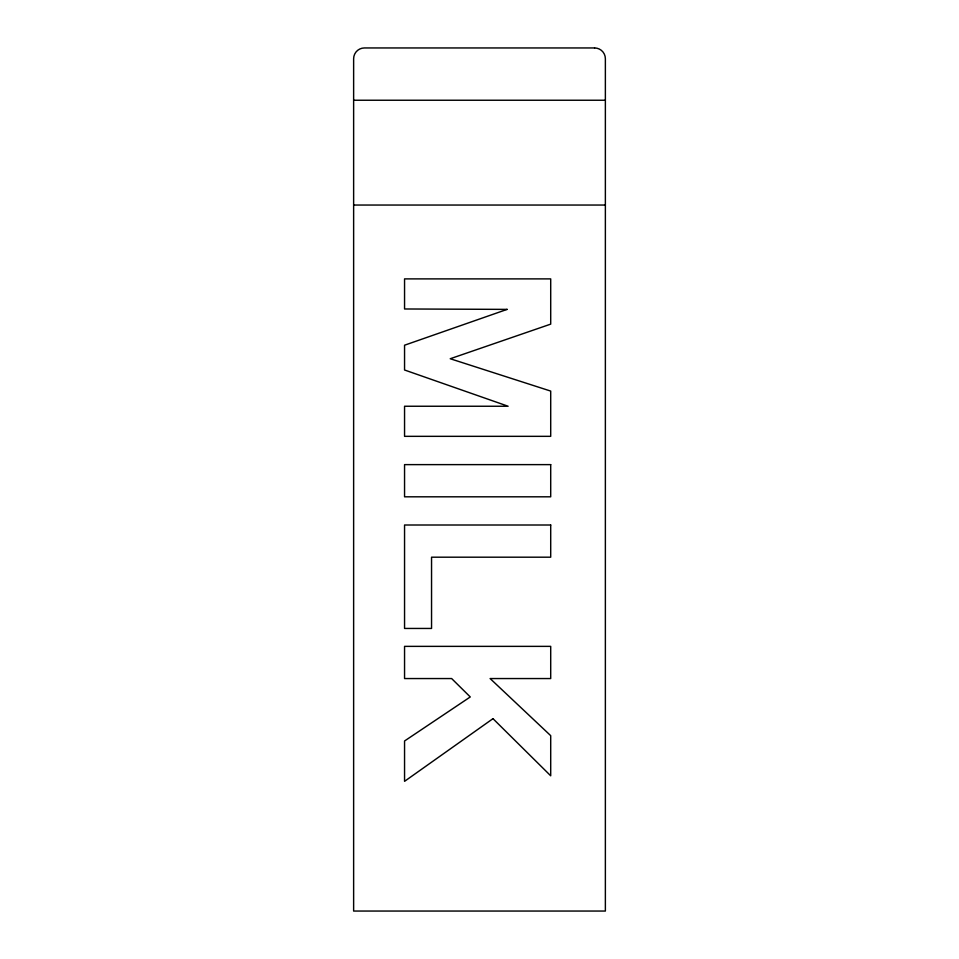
<?xml version="1.0" encoding="UTF-8"?>
<svg xmlns="http://www.w3.org/2000/svg" width="959" height="959" viewBox="0 0 959 959"><rect width="100%" height="100%" fill="white"/><g stroke="black" fill="none" stroke-linecap="round" stroke-linejoin="round"><path stroke-width="1.44" d="M353.631 100.239L605.369 100.239M353.631 205.046L605.369 205.046M492.986 718.663L404.554 781.333L404.554 740.983L470.27 696.953L451.641 678.552L404.554 678.552L404.554 646.366L550.706 646.366L550.706 678.552L490.109 678.552L550.706 735.661L550.706 775.795L492.986 718.663M507.119 309.385L404.554 345.216L404.554 369.994L508.114 406.244L404.554 406.244L404.554 436.333L550.706 436.333L550.706 391.08L450.239 358.738L550.706 324.13L550.706 278.889L404.554 278.889L404.554 308.978L507.119 309.385M594.58 47.95L364.42 47.95A10.789 10.789 0 0 0 353.631 58.739L353.631 911.05L605.369 911.05L605.369 58.739A10.789 10.789 0 0 0 594.58 47.95M550.706 464.624L404.554 464.624L404.554 496.81L550.706 496.81L550.706 464.624M550.706 525.005L404.554 525.005L404.554 628.445L431.55 628.445L431.55 557.191L550.706 557.191L550.706 525.005"/></g></svg>
